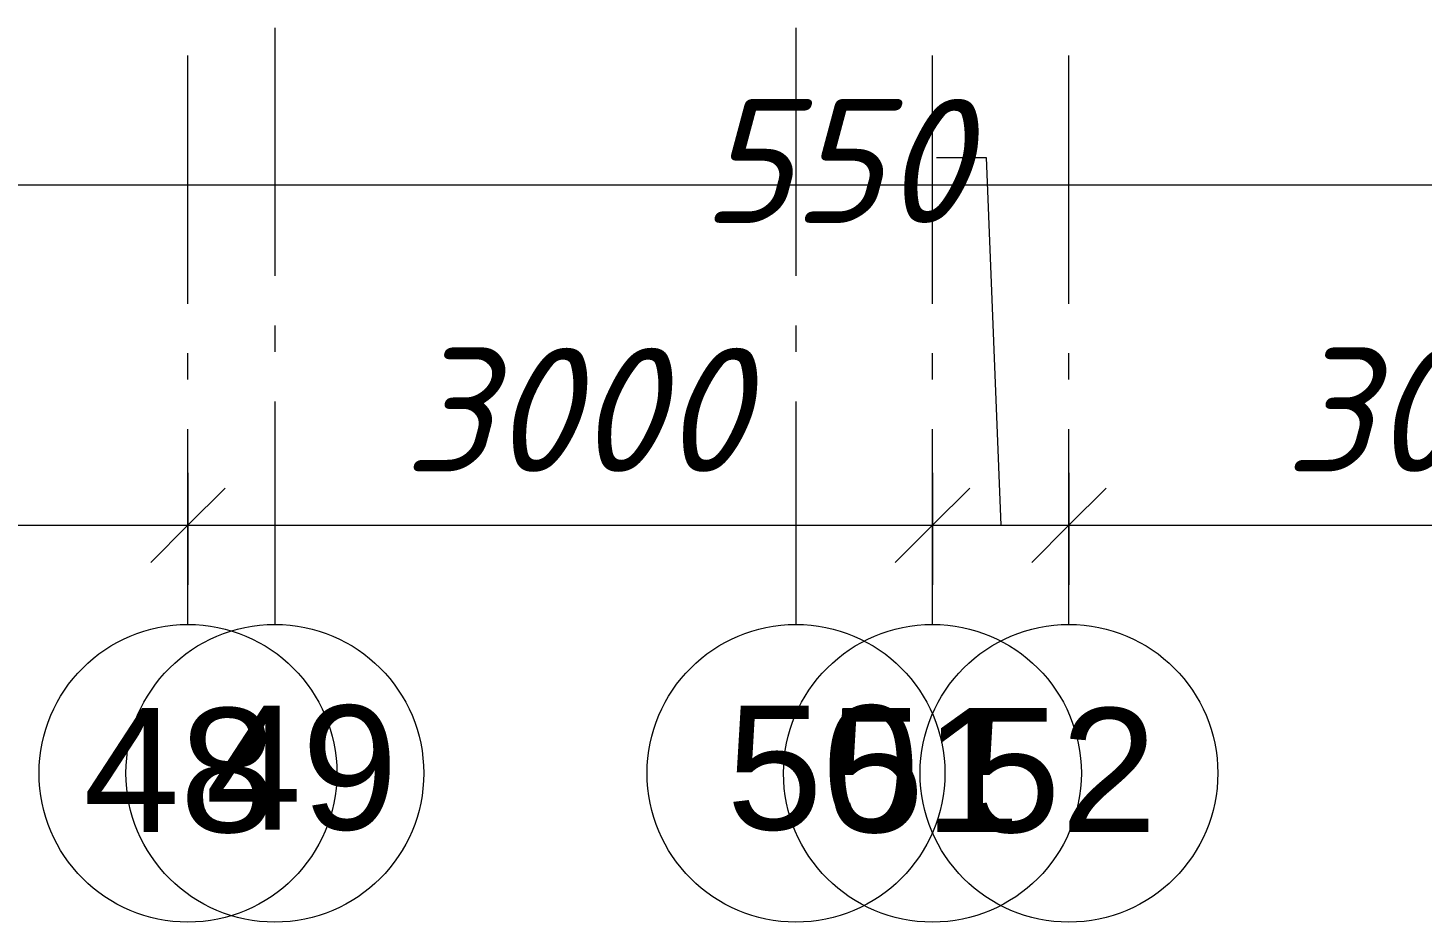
# Model space of a CAD drawing. Header units: millimetres. Extents: x -537608 to 253996, y -217170 to 186033.
# Drawn here: x -297956 to -292338, y -61471 to -57867 of the extents above; entities that cross this region are included whole.
import ezdxf

# ---------------------------------------------------------------- set-up
doc = ezdxf.new("R2010")
doc.units = ezdxf.units.MM
doc.layers.add('PDF _Геометрия', color=7, linetype='Continuous')
doc.layers.add('PDF _Текст', color=7, linetype='Continuous')
doc.styles.add('PDF ArialMT', font='arial.ttf')
doc.styles.add('PDF ISOCPEUR Italic', font='isocpeui.ttf')

msp = doc.modelspace()

# ---------------------------------------------------------------- linework, layer by layer
at = {"layer": 'PDF _Геометрия', "color": 253, "lineweight": 9, "true_color": 0xaaaaaa}
for p, q in [((-296961.3577, -57866.9262), (-296961.3577, -58866.9262)), ((-294861.3574, -57866.9262), (-294861.3574, -58866.9262)), ((-297311.3549, -58978.7507), (-297311.3549, -57978.7507)), ((-294311.355, -58978.7507), (-294311.355, -57978.7507)), ((-293761.3569, -58978.7507), (-293761.3569, -57978.7507)), ((-296961.3577, -59066.9271), (-296961.3577, -59172.762)), ((-294861.3574, -59066.9271), (-294861.3574, -59172.762)), ((-297311.3549, -59284.5864), (-297311.3549, -59178.7515)), ((-294311.355, -59284.5864), (-294311.355, -59178.7515)), ((-293761.3569, -59284.5864), (-293761.3569, -59178.7515)), ((-296961.3577, -59372.7629), (-296961.3577, -60271.4318)), ((-294861.3574, -59372.7629), (-294861.3574, -60271.4318)), ((-297311.3549, -60271.4318), (-297311.3549, -59484.583)), ((-294311.355, -60271.4318), (-294311.355, -59484.583)), ((-293761.3569, -60271.4318), (-293761.3569, -59484.583))]:
    msp.add_line(p, q, dxfattribs=at)
at = {"layer": 'PDF _Геометрия', "lineweight": 9}
for p, q in [((-294294.76, -58389.9176), (-294094.7592, -58389.9176)), ((-294094.7592, -58389.9176), (-294036.3538, -59871.977)), ((-368501.3767, -58499.249), (-264521.3486, -58499.249)), ((-297311.3549, -59659.8421), (-297311.3549, -59871.977)), ((-294311.355, -59659.8421), (-294311.355, -59871.977)), ((-293761.3569, -59659.8421), (-293761.3569, -59871.977)), ((-303311.359, -59871.977), (-297311.3549, -59871.977)), ((-297311.3549, -59871.977), (-294311.355, -59871.977)), ((-297311.3549, -59871.977), (-297311.3549, -60111.9754)), ((-294311.355, -59871.977), (-293761.3569, -59871.977)), ((-294311.355, -59871.977), (-294311.355, -60111.9754)), ((-293761.3569, -59871.977), (-290761.3549, -59871.977)), ((-293761.3569, -59871.977), (-293761.3569, -60111.9754))]:
    msp.add_line(p, q, dxfattribs=at)
at = {"layer": 'PDF _Геометрия', "lineweight": 20}
for p, q in [((-297161.3585, -59721.9764), (-297311.3549, -59871.977)), ((-294161.3543, -59721.9764), (-294311.355, -59871.977)), ((-293611.3563, -59721.9764), (-293761.3569, -59871.977)), ((-297311.3549, -59871.977), (-297461.3555, -60021.9733)), ((-294311.355, -59871.977), (-294461.3556, -60021.9733)), ((-293761.3569, -59871.977), (-293911.3576, -60021.9733))]:
    msp.add_line(p, q, dxfattribs=at)
for centre, radius in [((-297311.3566, -60871.4305), 600), ((-296961.356, -60871.4309), 599.9999), ((-294861.3557, -60871.4309), 599.9999), ((-294311.3553, -60871.4311), 599.9986), ((-293761.3558, -60871.4308), 599.9993)]:
    msp.add_circle(centre, radius, dxfattribs=at)

# ---------------------------------------------------------------- texts
at = {"layer": 'PDF _Текст', "char_height": 500, "attachment_point": 4}
for s, insert, style in [('550', (-295242.8738, -58403.2358), 'PDF ISOCPEUR Italic'), ('3000', (-296443.443, -59406.4609), 'PDF ISOCPEUR Italic'), ('3000', (-292893.4407, -59406.4609), 'PDF ISOCPEUR Italic'), ('48', (-297732.912, -60862.3554), 'PDF ArialMT'), ('49', (-297241.8015, -60852.0385), 'PDF ArialMT'), ('50', (-295141.8012, -60852.0385), 'PDF ArialMT'), ('51', (-294732.9121, -60862.3554), 'PDF ArialMT'), ('52', (-294182.914, -60862.3554), 'PDF ArialMT')]:
    msp.add_mtext(s, dxfattribs=dict(at, insert=insert, style=style))

doc.saveas('drawing.dxf')
